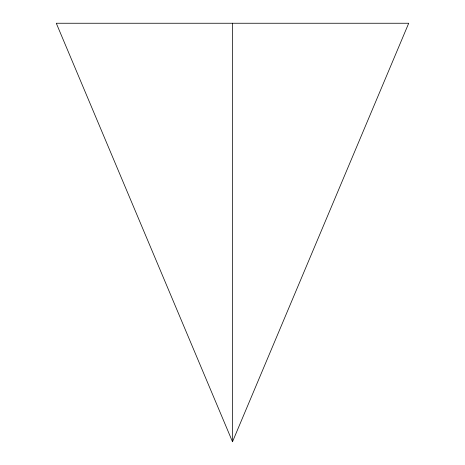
<?xml version="1.0" encoding="UTF-8"?>
<svg xmlns="http://www.w3.org/2000/svg" width="465" height="465" viewBox="0 0 465 465"><rect width="100%" height="100%" fill="white"/><g stroke="black" fill="none" stroke-linecap="round" stroke-linejoin="round"><path stroke-width="0.7" d="M232.5 441.75L408.712 23.25L56.288 23.25L232.5 441.75L232.5 23.25"/></g></svg>
